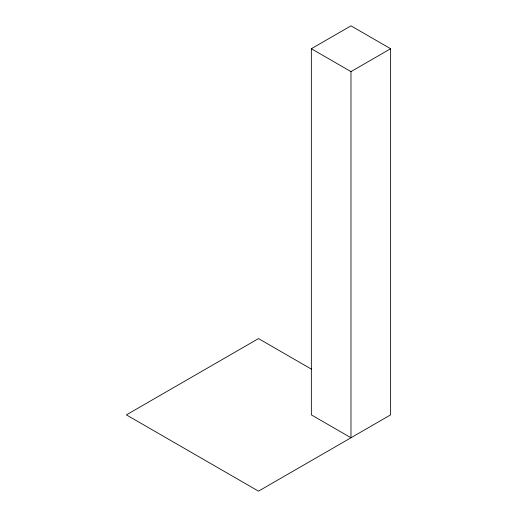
<?xml version="1.0" encoding="UTF-8"?>
<svg xmlns="http://www.w3.org/2000/svg" width="517" height="517" viewBox="0 0 517 517"><rect width="100%" height="100%" fill="white"/><g stroke="black" fill="none" stroke-linecap="round" stroke-linejoin="round"><path stroke-width="0.78" d="M390.619 48.734L350.985 71.617L350.985 437.757L311.35 414.873L311.35 48.734L350.985 25.85L390.619 48.734L390.619 414.873L258.5 491.15L126.381 414.873L258.5 338.596L311.35 369.106M311.35 48.734L350.985 71.617"/></g></svg>
